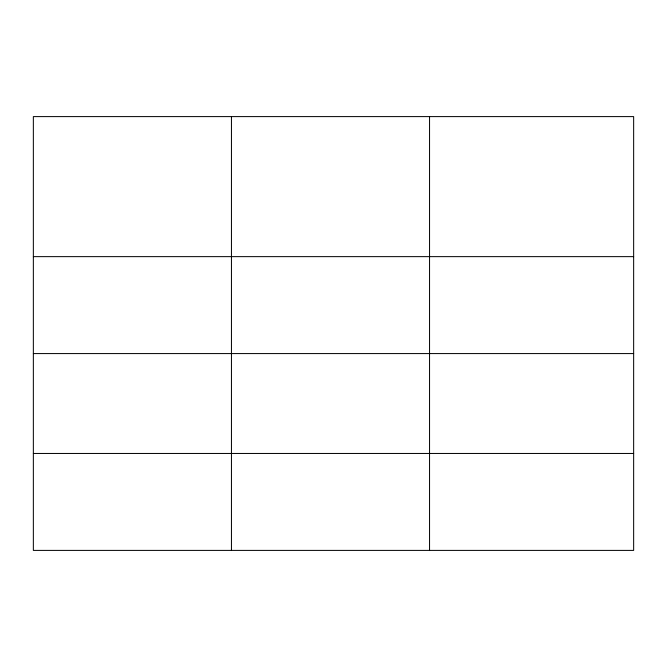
<?xml version="1.0" encoding="UTF-8"?>
<svg xmlns="http://www.w3.org/2000/svg" width="667" height="667" viewBox="0 0 667 667"><rect width="100%" height="100%" fill="white"/><g stroke="black" fill="none" stroke-linecap="round" stroke-linejoin="round"><path stroke-width="1" d="M633.65 353.577L633.65 116.6L33.35 116.6L33.35 550.4L633.65 550.4L633.65 353.577L33.35 353.577M33.35 256.637L633.65 256.637M33.35 453.46L633.65 453.46M429.548 116.6L429.548 550.4M231.449 116.6L231.449 550.4"/></g></svg>
